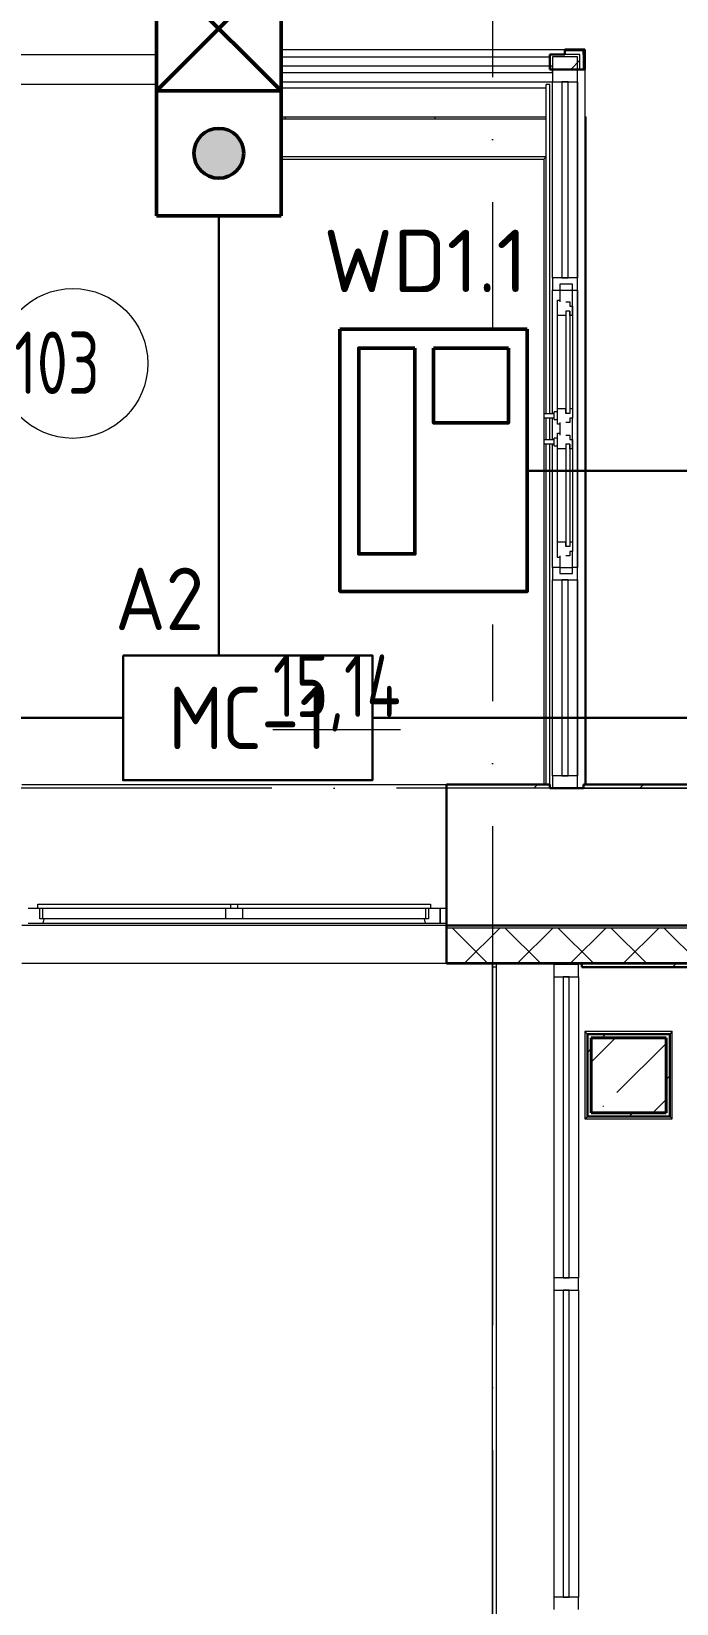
# Model space of a CAD drawing. Header units: millimetres. Extents: x -325553 to 627452, y -28539 to 738858.
# Drawn here: x -35812 to -33228, y 414508 to 420807 of the extents above; entities that cross this region are included whole.
import ezdxf
from ezdxf.enums import TextEntityAlignment as Align

# ---------------------------------------------------------------- set-up
doc = ezdxf.new("R2010")
doc.units = ezdxf.units.MM
doc.set_wipeout_variables(frame=1)
doc.linetypes.add('ADSK_Линия сетки', pattern=[25, 20, -2.5, 0, -2.5])
doc.linetypes.add('Скрытая', pattern=[7.14375, 4.7625, -2.38125])
for name, color, linetype, lineweight in [('1Шлейф RS-485', 5, 'Скрытая', 50), ('_ Окна', 7, 'Continuous', 9), ('RC-Извещатели_охранные', 5, 'Continuous', 30), ('RC-Линии_связи-Адресные', 5, 'Continuous', 30), ('RC-Прочее_оборудование', 5, 'Continuous', 30), ('Витраж', 7, 'Continuous', 9), ('Двери', 252, 'Continuous', 9), ('Лестницы', 252, 'Continuous', 9), ('лс', 5, 'Continuous', 30), ('Марки помещений', 252, 'Continuous', 20), ('Несущие колонны', 252, 'Continuous', 18), ('НО СКУД', 7, 'Continuous', 50), ('Ограждение', 252, 'Continuous', 9), ('Окна', 252, 'Continuous', 9), ('Оси', 252, 'Continuous', 9), ('Панели витража', 252, 'Continuous', 9), ('Перекрытие', 252, 'Continuous', 18), ('Пожарка', 7, 'Continuous', 25), ('Стены внутренние', 7, 'Continuous', 18), ('Стены наружные', 7, 'Continuous', 18), ('Стены штриховка', 7, 'Continuous', 9)]:
    doc.layers.add(name, color=color, linetype=linetype, lineweight=lineweight)
doc.layers.add('Двери открывание', color=7, linetype='Continuous', lineweight=9, true_color=0xc0c0c0)
doc.layers.add('флажки', color=7, linetype='Continuous')
doc.styles.add('GOST Common_3', font='', dxfattribs={"height": 3.5})
doc.styles.add('ICOCPEUR', font='isocpeur.ttf', dxfattribs={"height": 250})
doc.styles.add('ISOCPEUR', font='isocpeur.ttf', dxfattribs={"width": 0.9, "height": 350})
doc.styles.get('GOST Common_3').set_extended_font_data('GOST 2.304 type A')
pattern_1 = [(0, (-46194.8, 96), (0, 600), []), (90, (-46194.8, 96), (-600, 4e-14), [])]

# ---------------------------------------------------------------- blocks, each defined once
blk = doc.blocks.new('видео')
at = {"lineweight": 50}
blk.add_wipeout([(-33345.3, -19233.8), (-33345.3, -18183.8), (-32595.3, -18183.8), (-32595.3, -19233.8)], dxfattribs=at).dxf.layer = 'RC-Извещатели_охранные'
at = {"layer": 'RC-Извещатели_охранные', "lineweight": 50}
for points in [[(-33345.3, -18183.8), (-32595.3, -18183.8)], [(-33345.3, -18183.8), (-33345.3, -19233.8), (-32595.3, -19233.8), (-32595.3, -18183.8)], [(-33045.3, -18258.8), (-33045.3, -19083.8), (-33270.3, -19083.8), (-33270.3, -18258.8), (-33045.3, -18258.8)], [(-32970.3, -18258.8), (-32970.3, -18558.8), (-32670.3, -18558.8), (-32670.3, -18258.8)], [(-32970.3, -18258.8), (-32670.3, -18258.8)]]:
    blk.add_lwpolyline(points, dxfattribs=at)
blk = doc.blocks.new('2 идентификатора - считыватель + кнопка')
at = {"color": 4}
blk.add_wipeout([(-500, 250), (500, 250), (500, -250), (-500, -250)], dxfattribs=at).dxf.layer = 'НО СКУД'
at = {"layer": 'НО СКУД'}
h = blk.add_hatch(color=4, dxfattribs=at)
h.dxf.hatch_style = 1
h.paths.add_polyline_path([(-350, 0, 1), (-150, 0, 1)])
at = {"layer": 'НО СКУД', "color": 4, "ltscale": 30}
blk.add_line((-500, -250), (-500, 250), dxfattribs=at)
at = {"layer": 'НО СКУД', "color": 4}
for p, q in [((-500, -250), (-500, 250)), ((-500, 250), (500, 250)), ((0, -250), (0, 250)), ((0, -250), (500, 250)), ((0, 250), (500, -250)), ((500, 250), (500, -250)), ((500, -250), (-500, -250))]:
    blk.add_line(p, q, dxfattribs=at)
at = {"layer": 'НО СКУД', "color": 4, "ltscale": 30}
blk.add_circle((-250, 0), 100, dxfattribs=at)
blk = doc.blocks.new('1 этаж')
at = {"layer": 'Несущие колонны', "lineweight": 9, "true_color": 0x636466}
h = blk.add_hatch(dxfattribs=at)
h.set_pattern_fill('FP_10', color=251, angle=180, style=0, pattern_type=2)
h.set_pattern_definition([(45, (-32119.82, 96), (-224.5064, 224.5064), []), (45, (-31895.32, 96), (-224.5064, 224.5064), [396.875, -79.375, 3.353, -76.022])])
h.paths.add_polyline_path([(-34010.8, -21443.7), (-34010.8, -21143.7), (-34310.8, -21143.7), (-34310.8, -21443.7)])
at = {"layer": 'Ограждение', "true_color": 0x636466}
h = blk.add_hatch(dxfattribs=at)
h.set_pattern_fill('FP_29', color=251, style=0, pattern_type=2)
h.set_pattern_definition(pattern_1)
h.paths.add_polyline_path([(-35565.8, -17463.7), (-34490.8, -17463.7), (-34490.8, -17453.7), (-35565.8, -17453.7)])
h.paths.add_polyline_path([(-34335.8, -17458.7), (-34330.8, -17453.7), (-34335.8, -17453.7)])
h = blk.add_hatch(dxfattribs=at)
h.set_pattern_fill('FP_29', color=251, style=0, pattern_type=2)
h.set_pattern_definition(pattern_1)
h.paths.add_polyline_path([(-34335.8, -20128.7), (-34330.8, -20128.7), (-34330.8, -17453.7), (-34335.8, -17458.7), (-34335.8, -20123.7)])
at = {"layer": 'Стены наружные', "lineweight": 9, "true_color": 0x636466}
h = blk.add_hatch(dxfattribs=at)
h.set_pattern_fill('FP_41', color=251, style=0, pattern_type=2)
h.set_pattern_definition([(180, (-32119.82, 96), (-1e-14, -100), [])])
h.paths.add_polyline_path([(-66005.8, -20703.7), (-64730.8, -20703.7), (-64730.8, -20693.7), (-66005.8, -20693.7)])
h.paths.add_polyline_path([(2117.4, -20703.7), (2694.2, -20703.7), (2694.2, -20693.7), (1409.2, -20693.7), (1409.2, -20703.7)])
h.paths.add_polyline_path([(-63030.8, -20703.7), (-61880.8, -20703.7), (-61880.8, -20693.7), (-63030.8, -20693.7)])
h.paths.add_polyline_path([(-752.8, -20703.7), (-290.8, -20703.7), (-290.8, -20693.7), (-1390.8, -20693.7), (-1390.8, -20703.7)])
h.paths.add_polyline_path([(-60180.8, -20703.7), (-59050.8, -20703.7), (-59050.8, -20693.7), (-60180.8, -20693.7)])
h.paths.add_polyline_path([(-3623, -20703.7), (-3090.8, -20703.7), (-3090.8, -20693.7), (-4165.8, -20693.7), (-4165.8, -20703.7)])
h.paths.add_polyline_path([(-57350.8, -20703.7), (-56240.8, -20703.7), (-56240.8, -20693.7), (-57350.8, -20693.7)])
h.paths.add_polyline_path([(-5865.8, -20703.7), (-5865.8, -20693.7), (-6960.8, -20693.7), (-6960.8, -20703.7), (-6493.2, -20703.7)])
h.paths.add_polyline_path([(-54540.8, -20703.7), (-53450.8, -20703.7), (-53450.8, -20693.7), (-54540.8, -20693.7)])
h.paths.add_polyline_path([(-8660.8, -20703.7), (-8660.8, -20693.7), (-9765.8, -20693.7), (-9765.8, -20703.7), (-9363.4, -20703.7)])
h.paths.add_polyline_path([(-51750.8, -20703.7), (-50620.8, -20703.7), (-50620.8, -20693.7), (-51750.8, -20693.7)])
h.paths.add_polyline_path([(-11516, -20703.7), (-11465.8, -20703.7), (-11465.8, -20693.7), (-12545.8, -20693.7), (-12545.8, -20703.7), (-12233.6, -20703.7)])
h.paths.add_polyline_path([(-48920.8, -20703.7), (-47800.8, -20703.7), (-47800.8, -20693.7), (-48920.8, -20693.7)])
h.paths.add_polyline_path([(-14245.8, -20703.7), (-14245.8, -20693.7), (-15320.8, -20693.7), (-15320.8, -20703.7), (-14386.2, -20703.7)])
h.paths.add_polyline_path([(-46100.8, -20703.7), (-45030.8, -20703.7), (-45030.8, -20693.7), (-46100.8, -20693.7)])
h.paths.add_polyline_path([(-17256.4, -20703.7), (-17020.8, -20703.7), (-17020.8, -20693.7), (-18120.8, -20693.7), (-18120.8, -20703.7), (-17974, -20703.7)])
h.paths.add_polyline_path([(-43330.8, -20703.7), (-42230.8, -20703.7), (-42230.8, -20693.7), (-43330.8, -20693.7)])
h.paths.add_polyline_path([(-19820.8, -20703.7), (-19820.8, -20693.7), (-20920.8, -20693.7), (-20920.8, -20703.7), (-20126.6, -20703.7)])
h.paths.add_polyline_path([(-40530.8, -20703.7), (-39400.8, -20703.7), (-39400.8, -20693.7), (-40530.8, -20693.7)])
h.paths.add_polyline_path([(-22620.8, -20703.7), (-22620.8, -20693.7), (-23700.8, -20693.7), (-23700.8, -20703.7), (-22996.8, -20703.7)])
h.paths.add_polyline_path([(-25867, -20703.7), (-25400.8, -20703.7), (-25400.8, -20693.7), (-26500.8, -20693.7), (-26500.8, -20703.7), (-26498.8, -20703.7)])
h.paths.add_polyline_path([(-37700.8, -20703.7), (-36590.8, -20703.7), (-36590.8, -20693.7), (-37700.8, -20693.7)])
h.paths.add_polyline_path([(-28202.8, -20703.7), (-28200.8, -20703.7), (-28200.8, -20693.7), (-29240.8, -20693.7), (-29239.8, -20703.7), (-28378.4, -20703.7)])
h.paths.add_polyline_path([(-34890.8, -20703.7), (-33780.8, -20703.7), (-33780.8, -20693.7), (-34890.8, -20693.7)])
h.paths.add_polyline_path([(-30940.8, -20703.7), (-30940.8, -20693.7), (-32080.8, -20693.7), (-32079.8, -20703.7), (-31090.8, -20703.7)])
at = {"layer": '_ Окна', "color": 251, "lineweight": 18, "true_color": 0x636466}
for p, q in [((-34385.8, -18123.7), (-34435.8, -18123.7)), ((-34435.8, -18123.7), (-34435.8, -18194.7)), ((-34385.8, -18212.7), (-34385.8, -18123.7)), ((-34445.8, -18249.7), (-34445.8, -18187.7)), ((-34445.8, -18187.7), (-34435.8, -18187.7)), ((-34411.8, -18194.7), (-34395.8, -18194.7)), ((-34395.8, -18194.7), (-34395.8, -18212.7)), ((-34411.8, -18249.7), (-34445.8, -18249.7)), ((-34411.8, -18231.7), (-34411.8, -18249.7)), ((-34395.8, -18231.7), (-34411.8, -18231.7)), ((-34395.8, -18212.7), (-34385.8, -18212.7)), ((-34395.8, -18249.7), (-34395.8, -18231.7)), ((-34385.8, -18249.7), (-34395.8, -18249.7)), ((-34385.8, -18249.7), (-34385.8, -18212.7)), ((-34445.8, -18685.7), (-34445.8, -18623.7)), ((-34411.8, -18623.7), (-34445.8, -18623.7)), ((-34411.8, -18641.7), (-34411.8, -18623.7)), ((-34395.8, -18641.7), (-34411.8, -18641.7)), ((-34395.8, -18623.7), (-34395.8, -18641.7)), ((-34385.8, -18623.7), (-34395.8, -18623.7)), ((-34385.8, -18623.7), (-34385.8, -18660.7)), ((-34435.8, -18685.7), (-34445.8, -18685.7)), ((-34435.8, -18678.7), (-34435.8, -18728.7)), ((-34395.8, -18678.7), (-34411.8, -18678.7)), ((-34385.8, -18660.7), (-34395.8, -18660.7)), ((-34395.8, -18660.7), (-34395.8, -18678.7)), ((-34385.8, -18746.7), (-34385.8, -18660.7)), ((-34445.8, -18783.7), (-34445.8, -18721.7)), ((-34445.8, -18721.7), (-34435.8, -18721.7)), ((-34411.8, -18728.7), (-34395.8, -18728.7)), ((-34411.8, -18765.7), (-34411.8, -18783.7)), ((-34395.8, -18765.7), (-34411.8, -18765.7)), ((-34395.8, -18728.7), (-34395.8, -18746.7)), ((-34395.8, -18746.7), (-34385.8, -18746.7)), ((-34395.8, -18783.7), (-34395.8, -18765.7)), ((-34385.8, -18783.7), (-34385.8, -18746.7)), ((-34411.8, -18783.7), (-34445.8, -18783.7)), ((-34385.8, -18783.7), (-34395.8, -18783.7)), ((-34445.8, -19219.7), (-34445.8, -19157.7)), ((-34411.8, -19157.7), (-34445.8, -19157.7)), ((-34411.8, -19175.7), (-34411.8, -19157.7)), ((-34395.8, -19175.7), (-34411.8, -19175.7)), ((-34395.8, -19157.7), (-34395.8, -19175.7)), ((-34385.8, -19157.7), (-34395.8, -19157.7)), ((-34385.8, -19194.7), (-34395.8, -19194.7)), ((-34395.8, -19194.7), (-34395.8, -19212.7)), ((-34385.8, -19157.7), (-34385.8, -19194.7)), ((-34385.8, -19283.7), (-34385.8, -19194.7)), ((-34435.8, -19219.7), (-34445.8, -19219.7)), ((-34435.8, -19212.7), (-34435.8, -19283.7)), ((-34395.8, -19212.7), (-34411.8, -19212.7)), ((-34435.8, -19283.7), (-34385.8, -19283.7)), ((-36527.8, -20625.7), (-36565.8, -20625.7)), ((-36519.8, -20666.7), (-36519.8, -20625.7)), ((-34961.8, -20625.7), (-34961.8, -20666.7)), ((-34915.8, -20625.7), (-34953.8, -20625.7)), ((-34915.8, -20683.7), (-34915.8, -20625.7)), ((-36565.8, -20683.7), (-36506.4, -20683.7)), ((-36507.8, -20666.7), (-36519.8, -20666.7)), ((-36506.4, -20683.7), (-36501.8, -20666.7)), ((-34979.8, -20666.7), (-34975.2, -20683.7)), ((-34975.2, -20683.7), (-34915.8, -20683.7)), ((-34961.8, -20666.7), (-34973.8, -20666.7))]:
    blk.add_line(p, q, dxfattribs=at)
at = {"layer": '_ Окна', "color": 251, "true_color": 0x636466}
for p, q in [((-34435.8, -18148.7), (-34385.8, -18148.7)), ((-34411.8, -18231.7), (-34411.8, -18641.7)), ((-34395.8, -18231.7), (-34395.8, -18641.7)), ((-34411.8, -18765.7), (-34411.8, -19175.7)), ((-34395.8, -18765.7), (-34395.8, -19175.7)), ((-34435.8, -19258.7), (-34385.8, -19258.7)), ((-34890.8, -20625.7), (-34915.8, -20625.7)), ((-34915.8, -20625.7), (-34915.8, -20683.7)), ((-34915.8, -20683.7), (-34890.8, -20683.7))]:
    blk.add_line(p, q, dxfattribs=at)
at = {"layer": 'Витраж', "color": 251, "lineweight": 18, "true_color": 0x636466, "extrusion": (0, 0, -1)}
for p, q in [((-35565.8, -17213.7), (-35615.8, -17213.7)), ((-35565.8, -17313.7), (-35565.8, -17213.7)), ((-35615.8, -17263.7), (-35615.8, -17313.7)), ((-35615.8, -17313.7), (-35565.8, -17313.7)), ((-34465.8, -18098.7), (-34465.8, -18148.7)), ((-34365.8, -18098.7), (-34465.8, -18098.7)), ((-34365.8, -18148.7), (-34365.8, -18098.7)), ((-34465.8, -18148.7), (-34435.8, -18148.7)), ((-34385.8, -18148.7), (-34365.8, -18148.7)), ((-34465.8, -19258.7), (-34465.8, -19308.7)), ((-34435.8, -19258.7), (-34465.8, -19258.7)), ((-34365.8, -19258.7), (-34385.8, -19258.7)), ((-34365.8, -19308.7), (-34365.8, -19258.7)), ((-34465.8, -19308.7), (-34365.8, -19308.7)), ((-34465.8, -20093.7), (-34465.8, -20143.7)), ((-34365.8, -20093.7), (-34465.8, -20093.7)), ((-34465.8, -20143.7), (-34365.8, -20143.7)), ((-34365.8, -20143.7), (-34365.8, -20093.7)), ((-34360.8, -20849.7), (-34460.8, -20849.7)), ((-34460.8, -20849.7), (-34460.8, -20899.7)), ((-34460.8, -20899.7), (-34360.8, -20899.7)), ((-34360.8, -20899.7), (-34360.8, -20849.7)), ((-34360.8, -22104.7), (-34460.8, -22104.7)), ((-34460.8, -22104.7), (-34460.8, -22154.7)), ((-34360.8, -22154.7), (-34360.8, -22104.7)), ((-34460.8, -22154.7), (-34360.8, -22154.7)), ((-34360.8, -23384.7), (-34460.8, -23384.7)), ((-34460.8, -23384.7), (-34460.8, -23434.7)), ((-34360.8, -23434.7), (-34360.8, -23384.7))]:
    blk.add_line(p, q, dxfattribs=at)
at = {"layer": 'Витраж', "color": 251, "true_color": 0x636466}
for p, q in [((-35565.8, -17213.7), (-34475.8, -17213.7)), ((-35565.8, -17313.7), (-34465.8, -17313.7)), ((-34465.8, -18098.7), (-34465.8, -17313.7)), ((-34465.8, -18098.7), (-34465.8, -17313.7)), ((-34365.8, -17313.7), (-34365.8, -18098.7)), ((-34365.8, -18098.7), (-34365.8, -17313.7)), ((-34465.8, -18643.2), (-34465.8, -18148.7)), ((-34465.8, -18643.2), (-34465.8, -18148.7)), ((-34365.8, -18148.7), (-34365.8, -19258.7)), ((-34365.8, -19258.7), (-34365.8, -18148.7)), ((-34465.8, -18748.2), (-34465.8, -18659.2)), ((-34465.8, -18748.2), (-34465.8, -18659.2)), ((-34465.8, -19258.7), (-34465.8, -18764.2)), ((-34465.8, -19258.7), (-34465.8, -18764.2)), ((-34465.8, -20093.7), (-34465.8, -19308.7)), ((-34465.8, -20093.7), (-34465.8, -19308.7)), ((-34365.8, -19308.7), (-34365.8, -20093.7)), ((-34365.8, -20093.7), (-34365.8, -19308.7)), ((-34460.8, -20899.7), (-34460.8, -22104.7)), ((-34360.8, -20899.7), (-34360.8, -22104.7)), ((-34460.8, -22154.7), (-34460.8, -23384.7)), ((-34360.8, -22154.7), (-34360.8, -23384.7))]:
    blk.add_line(p, q, dxfattribs=at)
at = {"layer": 'Витраж', "color": 251, "lineweight": 18, "true_color": 0x636466}
for p, q in [((-34465.8, -17213.7), (-34465.8, -17313.7)), ((-34365.8, -17213.7), (-34465.8, -17213.7)), ((-34365.8, -17313.7), (-34365.8, -17213.7)), ((-34465.8, -17313.7), (-34365.8, -17313.7))]:
    blk.add_line(p, q, dxfattribs=at)
at = {"layer": 'Двери', "color": 251, "true_color": 0x636466}
for p, q in [((-35699.8, -17255.7), (-35690.8, -17255.7)), ((-35699.8, -17263.7), (-35699.8, -17255.7)), ((-35690.8, -17221.7), (-35676.8, -17221.7)), ((-35690.8, -17255.7), (-35690.8, -17221.7)), ((-35676.8, -17221.7), (-35676.8, -17213.7)), ((-35676.8, -17213.7), (-35635.8, -17213.7)), ((-35635.8, -17213.7), (-35615.8, -17213.7)), ((-35635.8, -17263.7), (-35635.8, -17213.7)), ((-35635.8, -17213.7), (-35635.8, -17263.7)), ((-35615.8, -17213.7), (-35615.8, -17263.7)), ((-35635.8, -17263.7), (-35699.8, -17263.7)), ((-35615.8, -17263.7), (-35635.8, -17263.7))]:
    blk.add_line(p, q, dxfattribs=at)
at = {"layer": 'Двери открывание', "color": 251, "true_color": 0x636466}
blk.add_arc((-36679.8, -17195.7), 998, 0, 88.96655, dxfattribs=at)
at = {"layer": 'Лестницы', "color": 251, "true_color": 0x636466}
for p, q in [((-34690.8, -20845.7), (-34690.8, -24413.8)), ((-34460.8, -20849.7), (-34460.8, -20845.7))]:
    blk.add_line(p, q, dxfattribs=at)
at = {"layer": 'Марки помещений', "color": 251, "true_color": 0x636466}
blk.add_circle((-36387.1, -18441.9), 300, dxfattribs=at)
at = {"layer": 'Несущие колонны', "color": 251, "lineweight": 40, "true_color": 0x636466}
for p, q in [((-34310.8, -21143.7), (-34310.8, -21443.7)), ((-34010.8, -21143.7), (-34310.8, -21143.7)), ((-34310.8, -21443.7), (-34310.8, -21143.7)), ((-34310.8, -21143.7), (-34010.8, -21143.7)), ((-34010.8, -21443.7), (-34010.8, -21143.7)), ((-34010.8, -21143.7), (-34010.8, -21443.7)), ((-34310.8, -21443.7), (-34010.8, -21443.7)), ((-34010.8, -21443.7), (-34310.8, -21443.7))]:
    blk.add_line(p, q, dxfattribs=at)
at = {"layer": 'Ограждение', "color": 251, "true_color": 0x636466}
for p, q in [((-35565.8, -17463.7), (-35565.8, -17453.7)), ((-35565.8, -17453.7), (-34490.8, -17453.7)), ((-34490.8, -17463.7), (-35565.8, -17463.7)), ((-34335.8, -17453.7), (-34330.8, -17453.7)), ((-34330.8, -17453.7), (-34335.8, -17458.7)), ((-34330.8, -20128.7), (-34330.8, -17453.7)), ((-35565.8, -17623.7), (-35565.8, -17613.7)), ((-34490.8, -17613.7), (-35565.8, -17613.7)), ((-35565.8, -17623.7), (-34500.8, -17623.7)), ((-34490.8, -17613.7), (-34500.8, -17623.7)), ((-34500.8, -17623.7), (-34500.8, -20128.7)), ((-34335.8, -21118.7), (-34335.8, -21468.7)), ((-33985.8, -21118.7), (-34335.8, -21118.7)), ((-34325.8, -21128.7), (-34335.8, -21118.7)), ((-33985.8, -21118.7), (-33995.8, -21128.7)), ((-33985.8, -21468.7), (-33985.8, -21118.7)), ((-34335.8, -21468.7), (-34325.8, -21458.7)), ((-34335.8, -21468.7), (-33985.8, -21468.7)), ((-33985.8, -21468.7), (-33995.8, -21458.7))]:
    blk.add_line(p, q, dxfattribs=at)
at = {"layer": 'Окна', "color": 251, "true_color": 0x636466}
for p, q in [((-34445.8, -18623.7), (-34445.8, -18249.7)), ((-34385.8, -18212.7), (-34385.8, -18660.7)), ((-34385.8, -18249.7), (-34385.8, -18623.7)), ((-34498.8, -18659.2), (-34498.8, -18643.2)), ((-34458.8, -18643.2), (-34498.8, -18643.2)), ((-34458.8, -18666.2), (-34458.8, -18636.2)), ((-34445.8, -18636.2), (-34458.8, -18636.2)), ((-34498.8, -18659.2), (-34458.8, -18659.2)), ((-34458.8, -18666.2), (-34445.8, -18666.2)), ((-34498.8, -18764.2), (-34498.8, -18748.2)), ((-34458.8, -18748.2), (-34498.8, -18748.2)), ((-34498.8, -18764.2), (-34458.8, -18764.2)), ((-34458.8, -18771.2), (-34458.8, -18741.2)), ((-34445.8, -18741.2), (-34458.8, -18741.2)), ((-34385.8, -18746.7), (-34385.8, -19194.7)), ((-34458.8, -18771.2), (-34445.8, -18771.2)), ((-34445.8, -19157.7), (-34445.8, -18783.7)), ((-34385.8, -18783.7), (-34385.8, -19157.7)), ((-36527.8, -20608.7), (-35755.8, -20608.7)), ((-36527.8, -20625.7), (-36527.8, -20608.7)), ((-35755.8, -20625.7), (-36527.8, -20625.7)), ((-36507.8, -20666.7), (-36507.8, -20625.7)), ((-35775.8, -20625.7), (-35775.8, -20666.7)), ((-35755.8, -20608.7), (-35725.8, -20608.7)), ((-35755.8, -20608.7), (-35755.8, -20625.7)), ((-35725.8, -20625.7), (-35755.8, -20625.7)), ((-35725.8, -20608.7), (-34953.8, -20608.7)), ((-35725.8, -20625.7), (-35725.8, -20608.7)), ((-34953.8, -20625.7), (-35725.8, -20625.7)), ((-35705.8, -20666.7), (-35705.8, -20625.7)), ((-34973.8, -20625.7), (-34973.8, -20666.7)), ((-34953.8, -20608.7), (-34953.8, -20625.7)), ((-35775.8, -20666.7), (-36507.8, -20666.7)), ((-36506.4, -20683.7), (-34975.2, -20683.7)), ((-35705.8, -20666.7), (-35775.8, -20666.7)), ((-34973.8, -20666.7), (-35705.8, -20666.7))]:
    blk.add_line(p, q, dxfattribs=at)
at = {"layer": 'Оси', "color": 251, "linetype": 'ADSK_Линия сетки', "ltscale": 100, "true_color": 0x636466}
for p, q in [((-34705.8, 32206.9), (-34705.8, -33769.9)), ((4411.5, -20143.7), (-72528.1, -20143.7))]:
    blk.add_line(p, q, dxfattribs=at)
at = {"layer": 'Панели витража', "color": 251, "lineweight": 18, "true_color": 0x636466}
for p, q in [((-34465.8, -17251.2), (-35565.8, -17251.2)), ((-35565.8, -17251.2), (-35565.8, -17276.2)), ((-34465.8, -17276.2), (-34465.8, -17251.2)), ((-35565.8, -17276.2), (-34465.8, -17276.2)), ((-34428.3, -17313.7), (-34428.3, -18098.7)), ((-34403.3, -17313.7), (-34428.3, -17313.7)), ((-34403.3, -18098.7), (-34403.3, -17313.7)), ((-34428.3, -18098.7), (-34403.3, -18098.7)), ((-34428.3, -19308.7), (-34428.3, -20093.7)), ((-34403.3, -19308.7), (-34428.3, -19308.7)), ((-34403.3, -20093.7), (-34403.3, -19308.7)), ((-34428.3, -20093.7), (-34403.3, -20093.7)), ((-34398.3, -20899.7), (-34423.3, -20899.7)), ((-34423.3, -20899.7), (-34423.3, -22104.7)), ((-34398.3, -22104.7), (-34398.3, -20899.7)), ((-34423.3, -22104.7), (-34398.3, -22104.7)), ((-34398.3, -22154.7), (-34423.3, -22154.7)), ((-34423.3, -22154.7), (-34423.3, -23384.7)), ((-34398.3, -23384.7), (-34398.3, -22154.7)), ((-34423.3, -23384.7), (-34398.3, -23384.7))]:
    blk.add_line(p, q, dxfattribs=at)
at = {"layer": 'Перекрытие', "color": 251, "ltscale": 100, "true_color": 0x636466}
blk.add_line((-34360.8, -20845.7), (-34360.8, -20849.7), dxfattribs=at)
at = {"layer": 'Стены внутренние', "color": 251, "lineweight": 30, "true_color": 0x636466}
for p, q in [((-34890.8, -20143.7), (-34890.8, -20693.7)), ((-34340.8, -20143.7), (-34475.8, -20143.7)), ((-34890.8, -20693.7), (-33780.8, -20693.7)), ((-34890.8, -20703.7), (-34890.8, -20845.7)), ((-34890.8, -20845.7), (-34348.3, -20845.7))]:
    blk.add_line(p, q, dxfattribs=at)
at = {"layer": 'Стены внутренние', "color": 251, "true_color": 0x636466}
for p, q in [((-34475.8, -20143.7), (-34890.8, -20143.7)), ((-33735.8, -20143.7), (-34340.8, -20143.7)), ((-34890.8, -20693.7), (-36590.8, -20693.7)), ((-34890.8, -20845.7), (-36590.8, -20845.7))]:
    blk.add_line(p, q, dxfattribs=at)
at = {"layer": 'Стены внутренние', "color": 251, "linetype": 'Continuous', "lineweight": 9, "true_color": 0x636466}
for p, q in [((-34888.8, -20704.2), (-34888.3, -20703.7)), ((-34726.7, -20843.7), (-34866.7, -20703.7)), ((-34816.2, -20843.7), (-34676.2, -20703.7)), ((-34514.6, -20843.7), (-34654.6, -20703.7)), ((-34604.1, -20843.7), (-34464.1, -20703.7)), ((-34302.5, -20843.7), (-34442.5, -20703.7)), ((-34391.9, -20843.7), (-34251.9, -20703.7)), ((-34090.4, -20843.7), (-34230.4, -20703.7)), ((-34179.8, -20843.7), (-34039.8, -20703.7)), ((-33878.2, -20843.7), (-34018.2, -20703.7)), ((-34629.4, -20845.7), (-34630.6, -20843.7))]:
    blk.add_line(p, q, dxfattribs=at)
at = {"layer": 'Стены наружные', "color": 251, "true_color": 0x636466}
for p, q in [((-35565.8, -17213.7), (-35565.8, -17183.7)), ((-35565.8, -17183.7), (-34415.8, -17183.7)), ((-36795.8, -17203.7), (-35565.8, -17203.7)), ((-35565.8, -17338.7), (-35565.8, -17313.7)), ((-34335.8, -17263.7), (-34335.8, -20128.7)), ((-35565.8, -17323.7), (-36795.8, -17323.7)), ((-34490.8, -17338.7), (-35565.8, -17338.7)), ((-34475.8, -17323.7), (-34490.8, -17323.7)), ((-34490.8, -18643.2), (-34490.8, -17323.7)), ((-34475.8, -18643.2), (-34475.8, -17323.7)), ((-34490.8, -18748.2), (-34490.8, -18659.2)), ((-34475.8, -18748.2), (-34475.8, -18659.2)), ((-34490.8, -20128.7), (-34490.8, -18764.2)), ((-34475.8, -20128.7), (-34475.8, -18764.2)), ((-36590.8, -20128.7), (-34890.8, -20128.7)), ((-34705.8, -24413.6), (-34705.8, -20845.7)), ((-34690.8, -20860.7), (-34705.8, -20860.7)), ((-34690.8, -20860.7), (-34690.8, -24413.8))]:
    blk.add_line(p, q, dxfattribs=at)
at = {"layer": 'Стены наружные', "color": 251, "lineweight": 30, "true_color": 0x636466}
for p, q in [((-34415.8, -17183.7), (-34415.8, -17203.7)), ((-34335.8, -17183.7), (-34415.8, -17183.7)), ((-34340.8, -17203.7), (-34340.8, -17188.7)), ((-34335.8, -17263.7), (-34335.8, -17183.7)), ((-34475.8, -17203.7), (-34475.8, -17263.7)), ((-34415.8, -17203.7), (-34475.8, -17203.7)), ((-34475.8, -17263.7), (-34335.8, -17263.7)), ((-34475.8, -20128.7), (-34890.8, -20128.7)), ((-34890.8, -20128.7), (-34890.8, -20143.7)), ((-34475.8, -20143.7), (-34475.8, -20128.7)), ((-33780.8, -20128.7), (-34340.8, -20128.7)), ((-34340.8, -20128.7), (-34340.8, -20143.7)), ((-33780.8, -20693.7), (-34890.8, -20693.7)), ((-34890.8, -20693.7), (-34890.8, -20703.7)), ((-33780.8, -20845.7), (-34348.3, -20845.7)), ((-34348.3, -20845.7), (-34348.3, -20860.7)), ((-34348.3, -20860.7), (-33780.8, -20860.7)), ((-33995.8, -21128.7), (-34325.8, -21128.7)), ((-34325.8, -21128.7), (-34325.8, -21458.7)), ((-33995.8, -21458.7), (-33995.8, -21128.7)), ((-34325.8, -21458.7), (-33995.8, -21458.7))]:
    blk.add_line(p, q, dxfattribs=at)
at = {"layer": 'Стены наружные', "color": 251, "linetype": 'Continuous', "lineweight": 9, "true_color": 0x636466}
for p, q in [((-34413.9, -17188.7), (-34408.9, -17183.7)), ((-34343.2, -17188.7), (-34338.2, -17183.7)), ((-34392.7, -17263.7), (-34355.8, -17226.8)), ((-34340.8, -17257.1), (-34335.8, -17252.1)), ((-34540.5, -20143.7), (-34525.5, -20128.7)), ((-34116.2, -20143.7), (-34101.2, -20128.7)), ((-33984.7, -20860.7), (-33969.7, -20845.7)), ((-34267.7, -21143.7), (-34252.7, -21128.7)), ((-34325.8, -21201.9), (-34310.8, -21186.9)), ((-34010.8, -21311.1), (-33995.8, -21296.1)), ((-34158.4, -21458.7), (-34143.4, -21443.7))]:
    blk.add_line(p, q, dxfattribs=at)
at = {"layer": 'Стены штриховка', "color": 251, "true_color": 0x636466}
for p, q in [((-34340.8, -17188.7), (-34415.8, -17188.7)), ((-34355.8, -17203.7), (-34415.8, -17203.7)), ((-34355.8, -17263.7), (-34355.8, -17203.7)), ((-34340.8, -17263.7), (-34340.8, -17203.7)), ((-34340.8, -20143.7), (-33780.8, -20143.7)), ((-33780.8, -20703.7), (-34890.8, -20703.7)), ((-34888.8, -20843.7), (-34888.8, -20703.7)), ((-33782.8, -20843.7), (-34888.8, -20843.7))]:
    blk.add_line(p, q, dxfattribs=at)
at = {"layer": 'Марки помещений', "color": 251, "true_color": 0x636466, "style": 'GOST Common_3', "width": 0.9}
for s, p in [('103', (-36622, -18564.2)), ('%%U15,14', (-35585.8, -19858.3))]:
    blk.add_text(s, height=250, dxfattribs=at).set_placement(p)

msp = doc.modelspace()

# ---------------------------------------------------------------- linework, layer by layer
at = {"layer": '1Шлейф RS-485', "color": 0, "linetype": 'ByBlock', "lineweight": 30}
msp.add_line((-36757.6, 418056.7), (-35445, 418056.7), dxfattribs=at)
at = {"layer": 'RC-Линии_связи-Адресные'}
msp.add_line((-34446.7, 418056.7), (-32481.3, 418056.7), dxfattribs=at)

# ---------------------------------------------------------------- block references
msp.add_blockref('1 этаж', (740.6, 437918.3))

# ---------------------------------------------------------------- texts
at = {"layer": 'RC-Прочее_оборудование', "linetype": 'ByBlock', "ltscale": 100, "style": 'ISOCPEUR', "width": 0.9}
msp.add_text('МС-1', height=250, dxfattribs=at).set_placement((-34945.7, 418056.7), align=Align.MIDDLE)
at = {"layer": 'Пожарка', "color": 7, "lineweight": 25, "style": 'ICOCPEUR'}
msp.add_text('WD1.1', height=250, dxfattribs=at).set_placement((-34643, 419762.2))

# ---------------------------------------------------------------- next in the draw order: texts
at = {"layer": 'флажки', "linetype": 'ByBlock', "lineweight": 30, "insert": (-35299.2, 418533), "char_height": 250, "width": 770.743, "attachment_point": 5, "style": 'ISOCPEUR', "bg_fill": 2}
msp.add_mtext('А2', dxfattribs=at)

# ---------------------------------------------------------------- next in the draw order: wipeouts: each hides what was drawn before it
msp.add_wipeout([(-34576.3, 419481.1), (-33826.3, 419481.1), (-33826.3, 418431.1), (-34576.3, 418431.1)]).dxf.layer = '1Шлейф RS-485'

# ---------------------------------------------------------------- next in the draw order: linework, layer by layer
at = {"layer": 'RC-Линии_связи-Адресные'}
msp.add_line((-35061.7, 420068.5), (-35061.7, 418310.3), dxfattribs=at)
at = {"layer": 'RC-Прочее_оборудование', "linetype": 'ByBlock'}
msp.add_lwpolyline([(-35445.3, 418306.6), (-34446.7, 418306.6), (-34446.7, 417806.8), (-35445.3, 417806.8), (-35445.3, 418306.6)], close=True, dxfattribs=at)
at = {"layer": 'лс', "color": 4}
msp.add_lwpolyline([(-33826.3, 419045.7), (-32094.1, 419045.7)], dxfattribs=at)

# ---------------------------------------------------------------- next in the draw order: block references
at = {"layer": '1Шлейф RS-485'}
msp.add_blockref('видео', (-1231, 437797.2), dxfattribs=at)
at = {"layer": 'НО СКУД', "rotation": 89.99999999999999}
msp.add_blockref('2 идентификатора - считыватель + кнопка', (-35061.7, 420568.5), dxfattribs=at)

doc.saveas('drawing.dxf')
